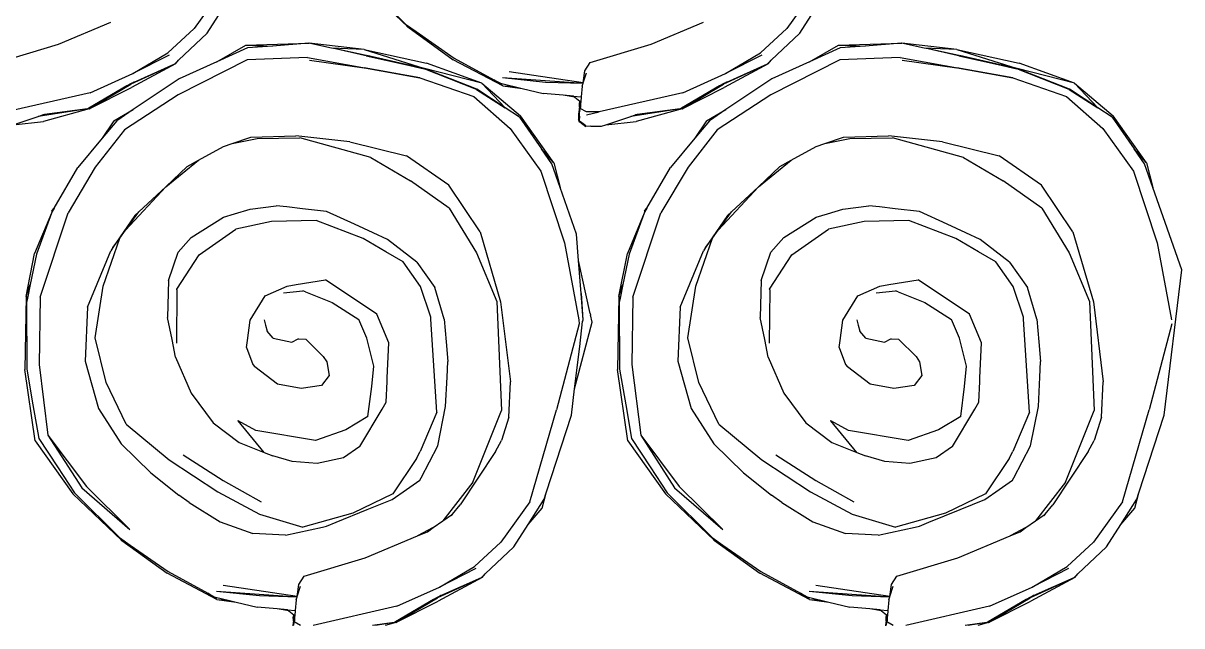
# Model space of a CAD drawing. Header units: inches. Extents: x -10949 to -5554, y -8625 to -6596.
# Drawn here: x -5975.71 to -5969.66, y -7627.72 to -7624.57 of the extents above; entities that cross this region are included whole.
import ezdxf

# ---------------------------------------------------------------- set-up
doc = ezdxf.new("R2010")
doc.units = ezdxf.units.IN

# ---------------------------------------------------------------- blocks, each defined once
blk = doc.blocks.new('rtet')
at = {"color": 251, "true_color": 0x636466}
for p, q in [((7355.4165, 7826.3978), (7355.3063, 7826.2443)), ((7356.1153, 7826.2507), (7355.9302, 7826.427)), ((7356.1062, 7826.2617), (7355.9363, 7826.4312)), ((7357.6593, 7826.3978), (7357.5491, 7826.2443)), ((7355.356, 7826.2271), (7355.4095, 7826.3117)), ((7357.5988, 7826.2271), (7357.6523, 7826.3117)), ((7354.7931, 7826.1854), (7354.991, 7826.2682)), ((7356.1153, 7826.2507), (7356.1062, 7826.2617)), ((7356.1062, 7826.2617), (7356.1462, 7826.2337)), ((7357.036, 7826.1854), (7357.2338, 7826.2682)), ((7355.3063, 7826.2443), (7355.207, 7826.1525)), ((7355.2475, 7826.1251), (7355.356, 7826.2271)), ((7356.1462, 7826.2337), (7356.1153, 7826.2507)), ((7356.1153, 7826.2507), (7356.2868, 7826.1267)), ((7356.1462, 7826.2337), (7356.2906, 7826.1329)), ((7357.5491, 7826.2443), (7357.4499, 7826.1525)), ((7357.4904, 7826.1251), (7357.5988, 7826.2271)), ((7354.5616, 7826.1156), (7354.7931, 7826.1854)), ((7355.3926, 7826.1187), (7355.5021, 7826.1813)), ((7355.508, 7826.1712), (7355.3926, 7826.1187)), ((7355.5021, 7826.1813), (7355.741, 7826.1897)), ((7355.5021, 7826.1813), (7355.6029, 7826.1783)), ((7355.6029, 7826.1783), (7355.508, 7826.1712)), ((7355.7407, 7826.1887), (7355.6029, 7826.1783)), ((7355.8256, 7826.1706), (7355.7407, 7826.1887)), ((7355.9492, 7826.1654), (7355.741, 7826.1897)), ((7355.9492, 7826.1654), (7355.8256, 7826.1706)), ((7355.8415, 7826.1672), (7355.8256, 7826.1706)), ((7356.8044, 7826.1156), (7357.036, 7826.1854)), ((7357.6355, 7826.1187), (7357.7449, 7826.1813)), ((7357.7508, 7826.1712), (7357.6355, 7826.1187)), ((7357.7449, 7826.1813), (7357.9838, 7826.1897)), ((7357.7449, 7826.1813), (7357.8457, 7826.1783)), ((7357.8457, 7826.1783), (7357.7508, 7826.1712)), ((7357.9836, 7826.1887), (7357.8457, 7826.1783)), ((7358.0685, 7826.1706), (7357.9836, 7826.1887)), ((7358.192, 7826.1654), (7357.9838, 7826.1897)), ((7358.192, 7826.1654), (7358.0685, 7826.1706)), ((7358.0844, 7826.1672), (7358.0685, 7826.1706)), ((7355.074, 7826.0747), (7355.207, 7826.1525)), ((7355.2113, 7826.1444), (7355.074, 7826.0747)), ((7355.7348, 7826.1355), (7355.5072, 7826.1255)), ((7355.7348, 7826.1355), (7356.161, 7826.0585)), ((7355.9506, 7826.1421), (7355.8415, 7826.1672)), ((7355.9574, 7826.1425), (7355.8415, 7826.1672)), ((7355.9492, 7826.1654), (7356.1777, 7826.0937)), ((7355.9492, 7826.1654), (7356.1859, 7826.1138)), ((7355.9573, 7826.1417), (7355.9506, 7826.1421)), ((7355.9573, 7826.1417), (7356.1062, 7826.1089)), ((7355.9574, 7826.1425), (7356.1062, 7826.1089)), ((7355.9593, 7826.144), (7356.1306, 7826.1045)), ((7356.4745, 7826.028), (7356.2868, 7826.1267)), ((7356.2906, 7826.1329), (7356.44, 7826.051)), ((7357.3169, 7826.0747), (7357.4499, 7826.1525)), ((7357.4541, 7826.1444), (7357.3169, 7826.0747)), ((7357.9777, 7826.1355), (7357.75, 7826.1255)), ((7357.9777, 7826.1355), (7358.4039, 7826.0585)), ((7358.1934, 7826.1421), (7358.0844, 7826.1672)), ((7358.2002, 7826.1425), (7358.0844, 7826.1672)), ((7358.192, 7826.1654), (7358.4205, 7826.0937)), ((7358.192, 7826.1654), (7358.4287, 7826.1138)), ((7358.2001, 7826.1417), (7358.1934, 7826.1421)), ((7358.2001, 7826.1417), (7358.349, 7826.1089)), ((7358.2002, 7826.1425), (7358.349, 7826.1089)), ((7358.2021, 7826.144), (7358.3734, 7826.1045)), ((7355.2362, 7826.1113), (7355.0664, 7826.034)), ((7355.2362, 7826.1113), (7355.069, 7826.0217)), ((7355.08, 7826.0421), (7355.2329, 7826.1113)), ((7355.2329, 7826.1113), (7355.2475, 7826.1251)), ((7355.2362, 7826.1113), (7355.2475, 7826.1251)), ((7355.5072, 7826.1255), (7355.2463, 7825.9937)), ((7355.3926, 7826.1187), (7355.2499, 7826.0539)), ((7355.7429, 7826.1248), (7355.9492, 7826.0954)), ((7356.161, 7826.0585), (7355.9492, 7826.0954)), ((7356.1306, 7826.1045), (7356.1062, 7826.1089)), ((7356.1062, 7826.1089), (7356.177, 7826.0921)), ((7356.1777, 7826.0937), (7356.1306, 7826.1045)), ((7356.1306, 7826.1045), (7356.1773, 7826.0929)), ((7356.1773, 7826.0929), (7356.177, 7826.0921)), ((7356.3751, 7826.014), (7356.177, 7826.0921)), ((7356.3755, 7826.0147), (7356.1773, 7826.0929)), ((7356.3954, 7826.0379), (7356.1777, 7826.0937)), ((7356.3954, 7826.0379), (7356.1859, 7826.1138)), ((7356.7787, 7826.0385), (7356.7842, 7826.0839)), ((7356.7842, 7826.0839), (7356.8044, 7826.1156)), ((7357.4791, 7826.1113), (7357.3092, 7826.034)), ((7357.4791, 7826.1113), (7357.3118, 7826.0217)), ((7357.3228, 7826.0421), (7357.4757, 7826.1113)), ((7357.4757, 7826.1113), (7357.4904, 7826.1251)), ((7357.4791, 7826.1113), (7357.4904, 7826.1251)), ((7357.75, 7826.1255), (7357.4892, 7825.9937)), ((7357.6355, 7826.1187), (7357.4927, 7826.0539)), ((7357.9857, 7826.1248), (7358.192, 7826.0954)), ((7358.4039, 7826.0585), (7358.192, 7826.0954)), ((7358.3734, 7826.1045), (7358.349, 7826.1089)), ((7358.349, 7826.1089), (7358.4199, 7826.0921)), ((7358.4205, 7826.0937), (7358.3734, 7826.1045)), ((7358.3734, 7826.1045), (7358.4202, 7826.0929)), ((7358.4202, 7826.0929), (7358.4199, 7826.0921)), ((7358.6179, 7826.014), (7358.4199, 7826.0921)), ((7358.6184, 7826.0147), (7358.4202, 7826.0929)), ((7358.6383, 7826.0379), (7358.4205, 7826.0937)), ((7358.6383, 7826.0379), (7358.4287, 7826.1138)), ((7354.9131, 7826.0017), (7355.074, 7826.0747)), ((7355.08, 7826.0421), (7355.0656, 7826.0356)), ((7355.08, 7826.0421), (7355.0664, 7826.034)), ((7355.2499, 7826.0539), (7355.0759, 7825.9375)), ((7356.161, 7826.0585), (7356.3642, 7825.9878)), ((7356.4745, 7826.028), (7356.44, 7826.051)), ((7356.44, 7826.051), (7356.4651, 7826.0373)), ((7356.6365, 7826.0408), (7356.473, 7826.0576)), ((7356.7782, 7826.0368), (7356.473, 7826.0576)), ((7356.7787, 7826.0385), (7356.4986, 7826.0811)), ((7356.7782, 7826.0368), (7356.6365, 7826.0408)), ((7356.7787, 7826.0385), (7356.7912, 7826.0775)), ((7357.1559, 7826.0017), (7357.3169, 7826.0747)), ((7357.3228, 7826.0421), (7357.3085, 7826.0356)), ((7357.3228, 7826.0421), (7357.3092, 7826.034)), ((7357.4927, 7826.0539), (7357.3188, 7825.9375)), ((7358.4039, 7826.0585), (7358.607, 7825.9878)), ((7354.9131, 7826.0017), (7354.5966, 7825.9288)), ((7355.0521, 7826.0277), (7354.9081, 7825.9431)), ((7354.9097, 7825.9408), (7355.0664, 7826.034)), ((7354.9097, 7825.9408), (7355.069, 7826.0217)), ((7355.0656, 7826.0356), (7355.0521, 7826.0277)), ((7355.0664, 7826.034), (7355.0521, 7826.0277)), ((7356.3755, 7826.0147), (7356.3751, 7826.014)), ((7356.3751, 7826.014), (7356.4838, 7825.9444)), ((7356.4838, 7825.9444), (7356.3755, 7826.0147)), ((7356.4838, 7825.9444), (7356.3954, 7826.0379)), ((7356.3954, 7826.0379), (7356.5416, 7825.9143)), ((7356.4651, 7826.0373), (7356.5008, 7826.0287)), ((7356.4745, 7826.028), (7356.5476, 7826.0175)), ((7356.4745, 7826.028), (7356.5175, 7826.0247)), ((7356.5008, 7826.0287), (7356.5175, 7826.0247)), ((7356.5175, 7826.0247), (7356.5476, 7826.0175)), ((7356.5476, 7826.0175), (7356.6272, 7825.9985)), ((7356.7023, 7825.992), (7356.6272, 7825.9985)), ((7356.775, 7826.0268), (7356.7714, 7825.9862)), ((7356.775, 7826.0268), (7356.7772, 7826.0339)), ((7356.7772, 7826.0339), (7356.7782, 7826.0368)), ((7356.7782, 7826.0368), (7356.7787, 7826.0385)), ((7357.1559, 7826.0017), (7356.8394, 7825.9288)), ((7357.295, 7826.0277), (7357.1509, 7825.9431)), ((7357.1526, 7825.9408), (7357.3092, 7826.034)), ((7357.1526, 7825.9408), (7357.3118, 7826.0217)), ((7357.3085, 7826.0356), (7357.295, 7826.0277)), ((7357.3092, 7826.034), (7357.295, 7826.0277)), ((7358.6184, 7826.0147), (7358.6179, 7826.014)), ((7358.6179, 7826.014), (7358.7267, 7825.9444)), ((7358.7267, 7825.9444), (7358.6184, 7826.0147)), ((7358.7267, 7825.9444), (7358.6383, 7826.0379)), ((7358.6383, 7826.0379), (7358.7845, 7825.9143)), ((7355.2463, 7825.9937), (7355.0433, 7825.8615)), ((7356.3642, 7825.9878), (7356.5018, 7825.866)), ((7356.7465, 7825.9851), (7356.7023, 7825.992)), ((7356.7418, 7825.9887), (7356.7023, 7825.992)), ((7356.7418, 7825.9887), (7356.7714, 7825.9862)), ((7356.7418, 7825.9887), (7356.7465, 7825.9851)), ((7356.7465, 7825.9851), (7356.7664, 7825.9697)), ((7356.764, 7825.9592), (7356.7664, 7825.9697)), ((7356.7642, 7825.9492), (7356.764, 7825.9592)), ((7356.7681, 7825.9687), (7356.7642, 7825.9492)), ((7356.7672, 7825.9683), (7356.7642, 7825.9492)), ((7356.7672, 7825.9683), (7356.7664, 7825.9697)), ((7356.7674, 7825.9692), (7356.7672, 7825.9683)), ((7356.7672, 7825.9683), (7356.7681, 7825.9687)), ((7356.769, 7825.9599), (7356.7679, 7825.9477)), ((7356.7681, 7825.9687), (7356.7697, 7825.9675)), ((7356.7697, 7825.9675), (7356.769, 7825.9599)), ((7356.7714, 7825.9862), (7356.7697, 7825.9675)), ((7357.4892, 7825.9937), (7357.2862, 7825.8615)), ((7358.607, 7825.9878), (7358.7446, 7825.866)), ((7354.6221, 7825.8801), (7354.7155, 7825.9118)), ((7354.7155, 7825.9118), (7354.7165, 7825.9121)), ((7354.9032, 7825.9403), (7354.7165, 7825.9121)), ((7354.7165, 7825.9121), (7354.7334, 7825.9179)), ((7354.7165, 7825.9121), (7354.7335, 7825.917)), ((7354.7399, 7825.9188), (7354.7334, 7825.9179)), ((7354.7334, 7825.9179), (7354.7335, 7825.917)), ((7354.7399, 7825.9188), (7354.7335, 7825.917)), ((7354.9097, 7825.9408), (7354.736, 7825.8928)), ((7354.9032, 7825.9403), (7354.7399, 7825.9188)), ((7354.9081, 7825.9431), (7354.9032, 7825.9403)), ((7354.9097, 7825.9408), (7354.9032, 7825.9403)), ((7355.0025, 7825.8955), (7355.0759, 7825.9375)), ((7355.0759, 7825.9375), (7355.0135, 7825.8958)), ((7356.5373, 7825.9094), (7356.4838, 7825.9444)), ((7356.5373, 7825.9094), (7356.6209, 7825.7894)), ((7356.6669, 7825.7358), (7356.5416, 7825.9143)), ((7356.7613, 7825.923), (7356.7606, 7825.9008)), ((7356.762, 7825.9251), (7356.7613, 7825.923)), ((7356.7622, 7825.9278), (7356.762, 7825.9251)), ((7356.762, 7825.9251), (7356.7629, 7825.9215)), ((7356.7642, 7825.9492), (7356.7622, 7825.9278)), ((7356.7645, 7825.9132), (7356.7629, 7825.9215)), ((7356.7645, 7825.9132), (7356.763, 7825.8968)), ((7356.7655, 7825.942), (7356.7642, 7825.9492)), ((7356.7645, 7825.9132), (7356.7649, 7825.9298)), ((7356.7649, 7825.9298), (7356.766, 7825.9304)), ((7356.7679, 7825.9477), (7356.7655, 7825.942)), ((7356.7655, 7825.942), (7356.7675, 7825.9425)), ((7356.7655, 7825.938), (7356.7655, 7825.942)), ((7356.7661, 7825.9371), (7356.7655, 7825.938)), ((7356.766, 7825.9304), (7356.7663, 7825.9341)), ((7356.7661, 7825.9371), (7356.7663, 7825.9356)), ((7356.7663, 7825.9341), (7356.7663, 7825.9356)), ((7356.7679, 7825.9477), (7356.7675, 7825.9425)), ((7356.7907, 7825.9295), (7356.7675, 7825.9425)), ((7356.7906, 7825.9174), (7356.8394, 7825.9288)), ((7356.8394, 7825.9288), (7356.7907, 7825.9295)), ((7356.8649, 7825.8801), (7356.9583, 7825.9118)), ((7356.9583, 7825.9118), (7356.9593, 7825.9121)), ((7357.146, 7825.9403), (7356.9593, 7825.9121)), ((7356.9593, 7825.9121), (7356.9762, 7825.9179)), ((7356.9593, 7825.9121), (7356.9763, 7825.917)), ((7356.9827, 7825.9188), (7356.9762, 7825.9179)), ((7356.9762, 7825.9179), (7356.9763, 7825.917)), ((7356.9827, 7825.9188), (7356.9763, 7825.917)), ((7357.1526, 7825.9408), (7356.9788, 7825.8928)), ((7357.146, 7825.9403), (7356.9827, 7825.9188)), ((7357.1509, 7825.9431), (7357.146, 7825.9403)), ((7357.1526, 7825.9408), (7357.146, 7825.9403)), ((7357.2453, 7825.8955), (7357.3188, 7825.9375)), ((7357.3188, 7825.9375), (7357.2563, 7825.8958)), ((7358.7801, 7825.9094), (7358.7267, 7825.9444)), ((7358.7801, 7825.9094), (7358.8638, 7825.7894)), ((7358.9098, 7825.7358), (7358.7845, 7825.9143)), ((7354.6221, 7825.8801), (7354.736, 7825.8928)), ((7355.0135, 7825.8958), (7354.958, 7825.829)), ((7355.0025, 7825.8955), (7354.958, 7825.829)), ((7356.5018, 7825.866), (7356.6186, 7825.7053)), ((7356.763, 7825.8968), (7356.7606, 7825.9008)), ((7356.763, 7825.896), (7356.7626, 7825.8908)), ((7356.7663, 7825.8915), (7356.7626, 7825.8908)), ((7356.763, 7825.8968), (7356.763, 7825.896)), ((7356.768, 7825.8919), (7356.763, 7825.896)), ((7356.768, 7825.8919), (7356.7663, 7825.8915)), ((7356.774, 7825.8872), (7356.7663, 7825.8915)), ((7356.7663, 7825.8915), (7356.788, 7825.8742)), ((7356.774, 7825.8872), (7356.768, 7825.8919)), ((7356.7881, 7825.8761), (7356.774, 7825.8872)), ((7356.8081, 7825.8756), (7356.788, 7825.8742)), ((7356.7881, 7825.8761), (7356.8081, 7825.8756)), ((7356.8081, 7825.8756), (7356.8483, 7825.8745)), ((7356.8483, 7825.8745), (7356.8649, 7825.8801)), ((7356.8649, 7825.8801), (7356.9788, 7825.8928)), ((7357.2563, 7825.8958), (7357.2008, 7825.829)), ((7357.2453, 7825.8955), (7357.2008, 7825.829)), ((7358.7446, 7825.866), (7358.8614, 7825.7053)), ((7354.958, 7825.829), (7354.8667, 7825.719)), ((7355.0433, 7825.8615), (7354.9324, 7825.7194)), ((7355.4497, 7825.8095), (7355.5209, 7825.8337)), ((7355.4497, 7825.8095), (7355.5447, 7825.8285)), ((7355.5209, 7825.8337), (7355.6907, 7825.8384)), ((7355.5447, 7825.8285), (7355.7064, 7825.831)), ((7355.8958, 7825.8157), (7355.6907, 7825.8384)), ((7355.9752, 7825.7565), (7355.7064, 7825.831)), ((7357.2008, 7825.829), (7357.1095, 7825.719)), ((7357.2862, 7825.8615), (7357.1753, 7825.7194)), ((7357.6925, 7825.8095), (7357.7637, 7825.8337)), ((7357.6925, 7825.8095), (7357.7875, 7825.8285)), ((7357.7637, 7825.8337), (7357.9336, 7825.8384)), ((7357.7875, 7825.8285), (7357.9493, 7825.831)), ((7358.1386, 7825.8157), (7357.9336, 7825.8384)), ((7358.218, 7825.7565), (7357.9493, 7825.831)), ((7355.3226, 7825.7459), (7355.4178, 7825.7986)), ((7355.4178, 7825.7986), (7355.4497, 7825.8095)), ((7355.8958, 7825.8157), (7356.1104, 7825.7621)), ((7356.6669, 7825.7358), (7356.6209, 7825.7894)), ((7356.6603, 7825.7328), (7356.6209, 7825.7894)), ((7357.5654, 7825.7459), (7357.6606, 7825.7986)), ((7357.6606, 7825.7986), (7357.6925, 7825.8095)), ((7358.1386, 7825.8157), (7358.3532, 7825.7621)), ((7358.9098, 7825.7358), (7358.8638, 7825.7894)), ((7358.9031, 7825.7328), (7358.8638, 7825.7894)), ((7355.1998, 7825.6458), (7355.3226, 7825.7459)), ((7355.2794, 7825.722), (7355.3226, 7825.7459)), ((7355.9752, 7825.7565), (7356.1254, 7825.6677)), ((7356.2705, 7825.6518), (7356.1104, 7825.7621)), ((7356.692, 7825.6424), (7356.6603, 7825.7328)), ((7356.6669, 7825.7358), (7356.692, 7825.6424)), ((7357.4426, 7825.6458), (7357.5654, 7825.7459)), ((7357.5222, 7825.722), (7357.5654, 7825.7459)), ((7358.218, 7825.7565), (7358.3683, 7825.6677)), ((7358.5133, 7825.6518), (7358.3532, 7825.7621)), ((7358.9348, 7825.6424), (7358.9031, 7825.7328)), ((7358.9098, 7825.7358), (7358.9348, 7825.6424)), ((7354.7764, 7825.565), (7354.8667, 7825.719)), ((7354.9324, 7825.7194), (7354.8291, 7825.5475)), ((7355.1998, 7825.6458), (7355.2794, 7825.722)), ((7356.6186, 7825.7053), (7356.7079, 7825.4328)), ((7357.0192, 7825.565), (7357.1095, 7825.719)), ((7357.1753, 7825.7194), (7357.0719, 7825.5475)), ((7357.4426, 7825.6458), (7357.5222, 7825.722)), ((7358.8614, 7825.7053), (7358.9507, 7825.4328)), ((7355.0471, 7825.4818), (7355.1998, 7825.6458)), ((7355.0973, 7825.551), (7355.1998, 7825.6458)), ((7356.271, 7825.565), (7356.1254, 7825.6677)), ((7356.3892, 7825.4754), (7356.2705, 7825.6518)), ((7357.2899, 7825.4818), (7357.4426, 7825.6458)), ((7357.3401, 7825.551), (7357.4426, 7825.6458)), ((7358.5138, 7825.565), (7358.3683, 7825.6677)), ((7358.6321, 7825.4754), (7358.5133, 7825.6518)), ((7356.7538, 7825.4663), (7356.692, 7825.6424)), ((7359.044, 7825.3312), (7358.9348, 7825.6424)), ((7354.7764, 7825.565), (7354.7676, 7825.5501)), ((7354.7683, 7825.5542), (7354.7764, 7825.565)), ((7355.4596, 7825.5429), (7355.5184, 7825.5604)), ((7355.5184, 7825.5604), (7355.6167, 7825.5737)), ((7355.6567, 7825.5692), (7355.6167, 7825.5737)), ((7355.7167, 7825.5625), (7355.6567, 7825.5692)), ((7355.8078, 7825.5524), (7355.7167, 7825.5625)), ((7356.271, 7825.565), (7356.3743, 7825.3952)), ((7357.0192, 7825.565), (7357.0105, 7825.5501)), ((7357.0112, 7825.5542), (7357.0192, 7825.565)), ((7357.7025, 7825.5429), (7357.7612, 7825.5604)), ((7357.7612, 7825.5604), (7357.8596, 7825.5737)), ((7357.8995, 7825.5692), (7357.8596, 7825.5737)), ((7357.9595, 7825.5625), (7357.8995, 7825.5692)), ((7358.0507, 7825.5524), (7357.9595, 7825.5625)), ((7358.5138, 7825.565), (7358.6172, 7825.3952)), ((7354.7663, 7825.5463), (7354.7028, 7825.3929)), ((7354.7663, 7825.5463), (7354.7099, 7825.391)), ((7354.7241, 7825.2278), (7354.8291, 7825.5475)), ((7354.7676, 7825.5501), (7354.7663, 7825.5463)), ((7354.7683, 7825.5542), (7354.7676, 7825.5501)), ((7355.0822, 7825.5369), (7354.9991, 7825.4158)), ((7355.0471, 7825.4818), (7355.0973, 7825.551)), ((7355.0822, 7825.5369), (7355.0973, 7825.551)), ((7355.2955, 7825.4537), (7355.4179, 7825.5304)), ((7355.4179, 7825.5304), (7355.4596, 7825.5429)), ((7355.5987, 7825.5137), (7355.4639, 7825.4846)), ((7355.768, 7825.5177), (7355.5987, 7825.5137)), ((7355.9462, 7825.4494), (7355.768, 7825.5177)), ((7355.9129, 7825.5037), (7355.8078, 7825.5524)), ((7357.0091, 7825.5463), (7356.9457, 7825.3929)), ((7357.0091, 7825.5463), (7356.9527, 7825.391)), ((7356.9669, 7825.2278), (7357.0719, 7825.5475)), ((7357.0105, 7825.5501), (7357.0091, 7825.5463)), ((7357.0112, 7825.5542), (7357.0105, 7825.5501)), ((7357.3251, 7825.5369), (7357.2419, 7825.4158)), ((7357.2899, 7825.4818), (7357.3401, 7825.551)), ((7357.3251, 7825.5369), (7357.3401, 7825.551)), ((7357.5383, 7825.4537), (7357.6607, 7825.5304)), ((7357.6607, 7825.5304), (7357.7025, 7825.5429)), ((7357.8416, 7825.5137), (7357.7067, 7825.4846)), ((7358.0108, 7825.5177), (7357.8416, 7825.5137)), ((7358.1891, 7825.4494), (7358.0108, 7825.5177)), ((7358.1558, 7825.5037), (7358.0507, 7825.5524)), ((7355.0247, 7825.451), (7355.0471, 7825.4818)), ((7355.3251, 7825.3883), (7355.4639, 7825.4846)), ((7355.984, 7825.4708), (7355.9129, 7825.5037)), ((7356.0376, 7825.446), (7355.984, 7825.4708)), ((7356.3892, 7825.4754), (7356.4663, 7825.2103)), ((7357.2675, 7825.451), (7357.2899, 7825.4818)), ((7357.568, 7825.3883), (7357.7067, 7825.4846)), ((7358.2268, 7825.4708), (7358.1558, 7825.5037)), ((7358.2805, 7825.446), (7358.2268, 7825.4708)), ((7358.6321, 7825.4754), (7358.7092, 7825.2103)), ((7354.9617, 7825.2689), (7355.0247, 7825.451)), ((7354.9991, 7825.4158), (7355.0247, 7825.451)), ((7355.246, 7825.3975), (7355.2856, 7825.4425)), ((7355.2856, 7825.4425), (7355.2955, 7825.4537)), ((7356.0317, 7825.3994), (7355.9462, 7825.4494)), ((7356.1487, 7825.3601), (7356.0376, 7825.446)), ((7356.7079, 7825.4328), (7356.762, 7825.1414)), ((7356.7612, 7825.3668), (7356.7538, 7825.4663)), ((7357.2045, 7825.2689), (7357.2675, 7825.451)), ((7357.2419, 7825.4158), (7357.2675, 7825.451)), ((7357.4888, 7825.3975), (7357.5284, 7825.4425)), ((7357.5284, 7825.4425), (7357.5383, 7825.4537)), ((7358.2745, 7825.3994), (7358.1891, 7825.4494)), ((7358.3915, 7825.3601), (7358.2805, 7825.446)), ((7358.9507, 7825.4328), (7359.0048, 7825.1414)), ((7354.6701, 7825.2301), (7354.7028, 7825.3929)), ((7354.7099, 7825.391), (7354.6858, 7825.2755)), ((7354.9022, 7825.1894), (7354.9908, 7825.4037)), ((7354.9991, 7825.4158), (7354.9908, 7825.4037)), ((7355.209, 7825.291), (7355.246, 7825.3975)), ((7355.2405, 7825.2583), (7355.3251, 7825.3883)), ((7356.0969, 7825.3612), (7356.0317, 7825.3994)), ((7356.3743, 7825.3952), (7356.4513, 7825.2108)), ((7356.913, 7825.2301), (7356.9457, 7825.3929)), ((7356.9527, 7825.391), (7356.9286, 7825.2755)), ((7357.1451, 7825.1894), (7357.2337, 7825.4037)), ((7357.2419, 7825.4158), (7357.2337, 7825.4037)), ((7357.4518, 7825.291), (7357.4888, 7825.3975)), ((7357.4834, 7825.2583), (7357.568, 7825.3883)), ((7358.3397, 7825.3612), (7358.2745, 7825.3994)), ((7358.6172, 7825.3952), (7358.6941, 7825.2108)), ((7356.1624, 7825.2682), (7356.0969, 7825.3612)), ((7356.1487, 7825.3601), (7356.2166, 7825.2646)), ((7356.8051, 7825.1653), (7356.7612, 7825.3668)), ((7356.7706, 7825.2413), (7356.7612, 7825.3668)), ((7358.4052, 7825.2682), (7358.3397, 7825.3612)), ((7358.3915, 7825.3601), (7358.4594, 7825.2646)), ((7355.692, 7825.2751), (7355.8028, 7825.2936)), ((7355.9978, 7825.164), (7355.8028, 7825.2936)), ((7357.9348, 7825.2751), (7358.0456, 7825.2936)), ((7358.2407, 7825.164), (7358.0456, 7825.2936)), ((7358.977, 7824.7812), (7359.044, 7825.3312)), ((7354.6701, 7825.2301), (7354.6858, 7825.2755)), ((7354.6858, 7825.2755), (7354.6751, 7825.2245)), ((7354.9319, 7825.074), (7354.9617, 7825.2689)), ((7355.209, 7825.291), (7355.2061, 7825.1511)), ((7355.2414, 7825.255), (7355.239, 7825.0534)), ((7355.2414, 7825.255), (7355.2405, 7825.2583)), ((7355.5755, 7825.2331), (7355.6579, 7825.2694)), ((7355.6447, 7825.2447), (7355.7181, 7825.2512)), ((7355.6579, 7825.2694), (7355.692, 7825.2751)), ((7355.7279, 7825.2473), (7355.7181, 7825.2512)), ((7356.2019, 7825.1516), (7356.1624, 7825.2682)), ((7356.2521, 7825.1442), (7356.2166, 7825.2646)), ((7356.913, 7825.2301), (7356.9286, 7825.2755)), ((7356.9286, 7825.2755), (7356.918, 7825.2245)), ((7357.1748, 7825.074), (7357.2045, 7825.2689)), ((7357.4518, 7825.291), (7357.4489, 7825.1511)), ((7357.4843, 7825.255), (7357.4818, 7825.0534)), ((7357.4843, 7825.255), (7357.4834, 7825.2583)), ((7357.8183, 7825.2331), (7357.9007, 7825.2694)), ((7357.8875, 7825.2447), (7357.9609, 7825.2512)), ((7357.9007, 7825.2694), (7357.9348, 7825.2751)), ((7357.9707, 7825.2473), (7357.9609, 7825.2512)), ((7358.4447, 7825.1516), (7358.4052, 7825.2682)), ((7358.495, 7825.1442), (7358.4594, 7825.2646)), ((7354.6701, 7825.2301), (7354.6659, 7824.954)), ((7354.6701, 7825.2301), (7354.6716, 7825.2076)), ((7354.6701, 7825.2301), (7354.6751, 7825.2245)), ((7354.6751, 7825.2245), (7354.6716, 7825.2076)), ((7354.6716, 7825.2076), (7354.6732, 7824.955)), ((7354.7241, 7825.2278), (7354.7193, 7824.9724)), ((7355.518, 7825.1404), (7355.5755, 7825.2331)), ((7355.7279, 7825.2473), (7355.8283, 7825.2076)), ((7355.8283, 7825.2076), (7355.9297, 7825.1431)), ((7356.4513, 7825.2108), (7356.4697, 7824.7988)), ((7356.4663, 7825.2103), (7356.5031, 7824.9078)), ((7356.7781, 7825.1419), (7356.7706, 7825.2413)), ((7356.7706, 7825.2413), (7356.7773, 7825.1419)), ((7356.913, 7825.2301), (7356.9087, 7824.954)), ((7356.913, 7825.2301), (7356.9145, 7825.2076)), ((7356.913, 7825.2301), (7356.918, 7825.2245)), ((7356.918, 7825.2245), (7356.9145, 7825.2076)), ((7356.9145, 7825.2076), (7356.9161, 7824.955)), ((7356.9669, 7825.2278), (7356.9621, 7824.9724)), ((7357.7608, 7825.1404), (7357.8183, 7825.2331)), ((7357.9707, 7825.2473), (7358.0711, 7825.2076)), ((7358.0711, 7825.2076), (7358.1725, 7825.1431)), ((7358.6941, 7825.2108), (7358.7125, 7824.7988)), ((7358.7092, 7825.2103), (7358.7459, 7824.9078)), ((7354.9022, 7825.1894), (7354.894, 7824.9853)), ((7356.0426, 7825.0554), (7355.9978, 7825.164)), ((7356.8051, 7825.1653), (7356.8061, 7825.1614)), ((7357.1451, 7825.1894), (7357.1368, 7824.9853)), ((7358.2855, 7825.0554), (7358.2407, 7825.164)), ((7355.2226, 7825.0672), (7355.2061, 7825.1511)), ((7355.5077, 7825.064), (7355.518, 7825.1404)), ((7355.5712, 7825.1421), (7355.5768, 7825.1216)), ((7355.5768, 7825.1216), (7355.5828, 7825.0996)), ((7355.9599, 7825.0724), (7355.9297, 7825.1431)), ((7356.202, 7825.1508), (7356.2019, 7825.1516)), ((7356.2023, 7825.144), (7356.202, 7825.1508)), ((7356.2242, 7824.7926), (7356.2023, 7825.144)), ((7356.2521, 7825.1442), (7356.2596, 7825.0582)), ((7356.7636, 7825.1269), (7356.6774, 7824.8007)), ((7356.7463, 7824.8811), (7356.8122, 7825.1328)), ((7356.762, 7825.1414), (7356.7636, 7825.1269)), ((7356.7659, 7825.0415), (7356.7766, 7825.1357)), ((7356.7766, 7825.1357), (7356.7781, 7825.1419)), ((7356.7773, 7825.1419), (7356.7766, 7825.1357)), ((7356.7773, 7825.1419), (7356.7781, 7825.1419)), ((7356.8061, 7825.1614), (7356.8064, 7825.1607)), ((7356.8064, 7825.1607), (7356.8063, 7825.1601)), ((7356.8122, 7825.1328), (7356.8064, 7825.1607)), ((7357.4654, 7825.0672), (7357.4489, 7825.1511)), ((7357.7505, 7825.064), (7357.7608, 7825.1404)), ((7357.814, 7825.1421), (7357.8197, 7825.1216)), ((7357.8197, 7825.1216), (7357.8257, 7825.0996)), ((7358.2027, 7825.0724), (7358.1725, 7825.1431)), ((7358.4449, 7825.1508), (7358.4447, 7825.1516)), ((7358.4451, 7825.144), (7358.4449, 7825.1508)), ((7358.467, 7824.7926), (7358.4451, 7825.144)), ((7358.495, 7825.1442), (7358.5024, 7825.0582)), ((7359.0064, 7825.1269), (7358.9202, 7824.8007)), ((7355.6048, 7825.0726), (7355.5828, 7825.0996)), ((7357.8476, 7825.0726), (7357.8257, 7825.0996)), ((7354.9735, 7824.905), (7354.9319, 7825.074)), ((7355.2355, 7825.0011), (7355.2226, 7825.0672)), ((7355.504, 7825.0366), (7355.5077, 7825.064)), ((7355.504, 7825.0366), (7355.529, 7824.973)), ((7355.6048, 7825.0726), (7355.6765, 7825.0573)), ((7355.6765, 7825.0573), (7355.7002, 7825.0694)), ((7355.7002, 7825.0694), (7355.7021, 7825.0704)), ((7355.7021, 7825.0704), (7355.7288, 7825.0692)), ((7355.7288, 7825.0692), (7355.7952, 7825.003)), ((7355.9861, 7824.9662), (7355.9599, 7825.0724)), ((7356.037, 7824.9225), (7356.0426, 7825.0554)), ((7356.2596, 7825.0582), (7356.266, 7824.9836)), ((7356.7463, 7824.8811), (7356.7659, 7825.0415)), ((7357.2164, 7824.905), (7357.1748, 7825.074)), ((7357.4784, 7825.0011), (7357.4654, 7825.0672)), ((7357.7468, 7825.0366), (7357.7505, 7825.064)), ((7357.7468, 7825.0366), (7357.7718, 7824.973)), ((7357.8476, 7825.0726), (7357.9193, 7825.0573)), ((7357.9193, 7825.0573), (7357.943, 7825.0694)), ((7357.943, 7825.0694), (7357.9449, 7825.0704)), ((7357.9449, 7825.0704), (7357.9716, 7825.0692)), ((7357.9716, 7825.0692), (7358.0381, 7825.003)), ((7358.229, 7824.9662), (7358.2027, 7825.0724)), ((7358.2798, 7824.9225), (7358.2855, 7825.0554)), ((7358.5024, 7825.0582), (7358.5089, 7824.9836)), ((7355.2355, 7825.0011), (7355.2956, 7824.8638)), ((7355.7952, 7825.003), (7355.8086, 7824.9834)), ((7357.4784, 7825.0011), (7357.5384, 7824.8638)), ((7358.0381, 7825.003), (7358.0515, 7824.9834)), ((7354.7049, 7824.6833), (7354.6659, 7824.954)), ((7354.6732, 7824.955), (7354.6965, 7824.8196)), ((7354.7193, 7824.9724), (7354.7532, 7824.7049)), ((7354.894, 7824.9853), (7354.9441, 7824.8061)), ((7355.529, 7824.973), (7355.5361, 7824.9643)), ((7355.6214, 7824.8981), (7355.5361, 7824.9643)), ((7355.8086, 7824.9834), (7355.8173, 7824.9316)), ((7355.9785, 7824.889), (7355.9861, 7824.9662)), ((7356.2633, 7824.9247), (7356.266, 7824.9836)), ((7356.9477, 7824.6833), (7356.9087, 7824.954)), ((7356.9161, 7824.955), (7356.9394, 7824.8196)), ((7356.9621, 7824.9724), (7356.9961, 7824.7049)), ((7357.1368, 7824.9853), (7357.187, 7824.8061)), ((7357.7718, 7824.973), (7357.7789, 7824.9643)), ((7357.8642, 7824.8981), (7357.7789, 7824.9643)), ((7358.0515, 7824.9834), (7358.0601, 7824.9316)), ((7358.2214, 7824.889), (7358.229, 7824.9662)), ((7358.5061, 7824.9247), (7358.5089, 7824.9836)), ((7355.0497, 7824.7472), (7354.9735, 7824.905)), ((7355.8173, 7824.9316), (7355.7883, 7824.8934)), ((7356.033, 7824.83), (7356.0364, 7824.9087)), ((7356.0364, 7824.9087), (7356.037, 7824.9225)), ((7356.2581, 7824.8134), (7356.2633, 7824.9247)), ((7356.4976, 7824.7732), (7356.5031, 7824.9078)), ((7357.2925, 7824.7472), (7357.2164, 7824.905)), ((7358.0601, 7824.9316), (7358.0311, 7824.8934)), ((7358.2758, 7824.83), (7358.2792, 7824.9087)), ((7358.2792, 7824.9087), (7358.2798, 7824.9225)), ((7358.501, 7824.8134), (7358.5061, 7824.9247)), ((7358.7404, 7824.7732), (7358.7459, 7824.9078)), ((7355.2956, 7824.8638), (7355.3784, 7824.7518)), ((7355.7115, 7824.8816), (7355.6214, 7824.8981)), ((7355.7883, 7824.8934), (7355.7115, 7824.8816)), ((7355.9642, 7824.7757), (7355.9785, 7824.889)), ((7356.7342, 7824.7812), (7356.7463, 7824.8811)), ((7357.5384, 7824.8638), (7357.6213, 7824.7518)), ((7357.9543, 7824.8816), (7357.8642, 7824.8981)), ((7358.0311, 7824.8934), (7357.9543, 7824.8816)), ((7358.2071, 7824.7757), (7358.2214, 7824.889)), ((7354.6965, 7824.8196), (7354.7184, 7824.6928)), ((7356.0174, 7824.8037), (7356.033, 7824.83)), ((7356.2282, 7824.6645), (7356.2581, 7824.8134)), ((7356.9394, 7824.8196), (7356.9612, 7824.6928)), ((7358.2602, 7824.8037), (7358.2758, 7824.83)), ((7358.4711, 7824.6645), (7358.501, 7824.8134)), ((7354.9441, 7824.8061), (7355.0303, 7824.6721)), ((7355.9642, 7824.7757), (7355.88, 7824.7253)), ((7355.9336, 7824.6628), (7356.0174, 7824.8037)), ((7356.2242, 7824.7926), (7356.162, 7824.6437)), ((7356.3613, 7824.5277), (7356.4697, 7824.7988)), ((7356.4976, 7824.7732), (7356.4694, 7824.6847)), ((7356.577, 7824.4536), (7356.6774, 7824.8007)), ((7356.6382, 7824.4871), (7356.7342, 7824.7812)), ((7357.187, 7824.8061), (7357.2731, 7824.6721)), ((7358.2071, 7824.7757), (7358.1228, 7824.7253)), ((7358.1764, 7824.6628), (7358.2602, 7824.8037)), ((7358.467, 7824.7926), (7358.4049, 7824.6437)), ((7358.6041, 7824.5277), (7358.7125, 7824.7988)), ((7358.7404, 7824.7732), (7358.7122, 7824.6847)), ((7358.8198, 7824.4536), (7358.9202, 7824.8007)), ((7358.881, 7824.4871), (7358.977, 7824.7812)), ((7355.0497, 7824.7472), (7355.2118, 7824.6123)), ((7355.3784, 7824.7518), (7355.4762, 7824.6775)), ((7355.4732, 7824.7601), (7355.4726, 7824.7608)), ((7355.5403, 7824.7234), (7355.4732, 7824.7601)), ((7355.5714, 7824.6397), (7355.4732, 7824.7601)), ((7355.766, 7824.6849), (7355.5403, 7824.7234)), ((7355.88, 7824.7253), (7355.766, 7824.6849)), ((7357.2925, 7824.7472), (7357.4546, 7824.6123)), ((7357.6213, 7824.7518), (7357.7191, 7824.6775)), ((7357.716, 7824.7601), (7357.7154, 7824.7608)), ((7357.7831, 7824.7234), (7357.716, 7824.7601)), ((7357.8143, 7824.6397), (7357.716, 7824.7601)), ((7358.0089, 7824.6849), (7357.7831, 7824.7234)), ((7358.1228, 7824.7253), (7358.0089, 7824.6849)), ((7354.7049, 7824.6833), (7354.8478, 7824.4829)), ((7354.7184, 7824.6928), (7354.7893, 7824.585)), ((7354.7532, 7824.7049), (7354.8989, 7824.5113)), ((7354.7532, 7824.7049), (7354.8817, 7824.5058)), ((7356.4473, 7824.6431), (7356.4694, 7824.6847)), ((7356.9477, 7824.6833), (7357.0906, 7824.4829)), ((7356.9612, 7824.6928), (7357.0322, 7824.585)), ((7356.9961, 7824.7049), (7357.1418, 7824.5113)), ((7356.9961, 7824.7049), (7357.1246, 7824.5058)), ((7358.6901, 7824.6431), (7358.7122, 7824.6847)), ((7355.1428, 7824.5633), (7355.0303, 7824.6721)), ((7355.4762, 7824.6775), (7355.5714, 7824.6397)), ((7355.5714, 7824.6397), (7355.6037, 7824.6268)), ((7355.9336, 7824.6628), (7355.8717, 7824.6196)), ((7356.1472, 7824.6175), (7356.162, 7824.6437)), ((7356.1652, 7824.5438), (7356.2282, 7824.6645)), ((7356.4473, 7824.6431), (7356.3135, 7824.4419)), ((7357.3856, 7824.5633), (7357.2731, 7824.6721)), ((7357.7191, 7824.6775), (7357.8143, 7824.6397)), ((7357.8143, 7824.6397), (7357.8466, 7824.6268)), ((7358.1764, 7824.6628), (7358.1145, 7824.6196)), ((7358.3901, 7824.6175), (7358.4049, 7824.6437)), ((7358.408, 7824.5438), (7358.4711, 7824.6645)), ((7358.6901, 7824.6431), (7358.5563, 7824.4419)), ((7355.2118, 7824.6123), (7355.396, 7824.4909)), ((7355.2652, 7824.6304), (7355.4162, 7824.5341)), ((7355.6773, 7824.606), (7355.6037, 7824.6268)), ((7355.7724, 7824.5977), (7355.6773, 7824.606)), ((7355.8717, 7824.6196), (7355.7724, 7824.5977)), ((7356.1472, 7824.6175), (7356.0578, 7824.483)), ((7357.4546, 7824.6123), (7357.6388, 7824.4909)), ((7357.5081, 7824.6304), (7357.659, 7824.5341)), ((7357.9202, 7824.606), (7357.8466, 7824.6268)), ((7358.0152, 7824.5977), (7357.9202, 7824.606)), ((7358.1145, 7824.6196), (7358.0152, 7824.5977)), ((7358.3901, 7824.6175), (7358.3006, 7824.483)), ((7354.7893, 7824.585), (7354.8539, 7824.487)), ((7355.1428, 7824.5633), (7355.248, 7824.4788)), ((7357.0322, 7824.585), (7357.0967, 7824.487)), ((7357.3856, 7824.5633), (7357.4909, 7824.4788)), ((7354.8817, 7824.5058), (7355.0636, 7824.3482)), ((7354.8989, 7824.5113), (7355.0636, 7824.3482)), ((7355.4162, 7824.5341), (7355.56, 7824.4531)), ((7356.1104, 7824.5003), (7356.1605, 7824.5349)), ((7356.1605, 7824.5349), (7356.1652, 7824.5438)), ((7356.3613, 7824.5277), (7356.2475, 7824.3807)), ((7357.1246, 7824.5058), (7357.3065, 7824.3482)), ((7357.1418, 7824.5113), (7357.3065, 7824.3482)), ((7357.659, 7824.5341), (7357.8029, 7824.4531)), ((7358.3533, 7824.5003), (7358.4033, 7824.5349)), ((7358.4033, 7824.5349), (7358.408, 7824.5438)), ((7358.6041, 7824.5277), (7358.4903, 7824.3807)), ((7355.033, 7824.3065), (7354.8478, 7824.4829)), ((7355.0238, 7824.3175), (7354.8539, 7824.487)), ((7355.2872, 7824.4501), (7355.248, 7824.4788)), ((7355.396, 7824.4909), (7355.5535, 7824.406)), ((7356.0578, 7824.483), (7355.9068, 7824.4101)), ((7355.9617, 7824.4242), (7356.0553, 7824.4622)), ((7356.0553, 7824.4622), (7356.1104, 7824.5003)), ((7356.5699, 7824.3676), (7356.6305, 7824.4635)), ((7356.6234, 7824.4296), (7356.6382, 7824.4871)), ((7356.6305, 7824.4635), (7356.6382, 7824.4871)), ((7357.2758, 7824.3065), (7357.0906, 7824.4829)), ((7357.2666, 7824.3175), (7357.0967, 7824.487)), ((7357.53, 7824.4501), (7357.4909, 7824.4788)), ((7357.6388, 7824.4909), (7357.7963, 7824.406)), ((7358.3006, 7824.483), (7358.1496, 7824.4101)), ((7358.2046, 7824.4242), (7358.2981, 7824.4622)), ((7358.2981, 7824.4622), (7358.3533, 7824.5003)), ((7358.8128, 7824.3676), (7358.8733, 7824.4635)), ((7358.8662, 7824.4296), (7358.881, 7824.4871)), ((7358.8733, 7824.4635), (7358.881, 7824.4871)), ((7355.2872, 7824.4501), (7355.4049, 7824.3772)), ((7355.8441, 7824.3762), (7355.9617, 7824.4242)), ((7356.2843, 7824.4065), (7356.3135, 7824.4419)), ((7356.577, 7824.4536), (7356.4667, 7824.3002)), ((7356.5699, 7824.3676), (7356.6234, 7824.4296)), ((7357.53, 7824.4501), (7357.6477, 7824.3772)), ((7358.0869, 7824.3762), (7358.2046, 7824.4242)), ((7358.5272, 7824.4065), (7358.5563, 7824.4419)), ((7358.8198, 7824.4536), (7358.7095, 7824.3002)), ((7358.8128, 7824.3676), (7358.8662, 7824.4296)), ((7355.4049, 7824.3772), (7355.5288, 7824.3325)), ((7355.5535, 7824.406), (7355.7182, 7824.3565)), ((7355.9068, 7824.4101), (7355.7182, 7824.3565)), ((7355.8078, 7824.3615), (7355.8441, 7824.3762)), ((7356.2113, 7824.3554), (7356.2475, 7824.3807)), ((7356.2475, 7824.3807), (7356.2843, 7824.4065)), ((7356.2794, 7824.4005), (7356.2843, 7824.4065)), ((7357.6477, 7824.3772), (7357.7716, 7824.3325)), ((7357.7963, 7824.406), (7357.961, 7824.3565)), ((7358.1496, 7824.4101), (7357.961, 7824.3565)), ((7358.0507, 7824.3615), (7358.0869, 7824.3762)), ((7358.4542, 7824.3554), (7358.4903, 7824.3807)), ((7358.4903, 7824.3807), (7358.5272, 7824.4065)), ((7358.5222, 7824.4005), (7358.5272, 7824.4065)), ((7355.6515, 7824.3263), (7355.5288, 7824.3325)), ((7355.6515, 7824.3263), (7355.792, 7824.3567)), ((7355.792, 7824.3567), (7355.8078, 7824.3615)), ((7356.2113, 7824.3554), (7356.1514, 7824.324)), ((7356.1514, 7824.324), (7356.1889, 7824.3397)), ((7356.1889, 7824.3397), (7356.2113, 7824.3554)), ((7356.5164, 7824.2829), (7356.5699, 7824.3676)), ((7357.8943, 7824.3263), (7357.7716, 7824.3325)), ((7357.8943, 7824.3263), (7358.0349, 7824.3567)), ((7358.0349, 7824.3567), (7358.0507, 7824.3615)), ((7358.4542, 7824.3554), (7358.3943, 7824.324)), ((7358.3943, 7824.324), (7358.4318, 7824.3397)), ((7358.4318, 7824.3397), (7358.4542, 7824.3554)), ((7358.7593, 7824.2829), (7358.8128, 7824.3676)), ((7355.033, 7824.3065), (7355.0238, 7824.3175)), ((7355.0238, 7824.3175), (7355.0639, 7824.2895)), ((7355.0639, 7824.2895), (7355.033, 7824.3065)), ((7355.033, 7824.3065), (7355.2044, 7824.1826)), ((7355.0639, 7824.2895), (7355.2082, 7824.1887)), ((7355.9536, 7824.2413), (7356.1514, 7824.324)), ((7356.4667, 7824.3002), (7356.3675, 7824.2083)), ((7357.2758, 7824.3065), (7357.2666, 7824.3175)), ((7357.2666, 7824.3175), (7357.3067, 7824.2895)), ((7357.3067, 7824.2895), (7357.2758, 7824.3065)), ((7357.2758, 7824.3065), (7357.4473, 7824.1826)), ((7357.3067, 7824.2895), (7357.451, 7824.1887)), ((7358.1964, 7824.2413), (7358.3943, 7824.324)), ((7358.7095, 7824.3002), (7358.6103, 7824.2083)), ((7355.7221, 7824.1714), (7355.9536, 7824.2413)), ((7356.408, 7824.1809), (7356.5164, 7824.2829)), ((7357.9649, 7824.1714), (7358.1964, 7824.2413)), ((7358.6508, 7824.1809), (7358.7593, 7824.2829)), ((7356.2345, 7824.1305), (7356.3675, 7824.2083)), ((7356.3718, 7824.2002), (7356.2345, 7824.1305)), ((7358.4773, 7824.1305), (7358.6103, 7824.2083)), ((7358.6146, 7824.2002), (7358.4773, 7824.1305)), ((7355.3922, 7824.0838), (7355.2044, 7824.1826)), ((7355.2082, 7824.1887), (7355.3576, 7824.1069)), ((7355.7019, 7824.1397), (7355.7221, 7824.1714)), ((7356.3967, 7824.1671), (7356.2268, 7824.0898)), ((7356.3967, 7824.1671), (7356.2294, 7824.0775)), ((7356.2405, 7824.0979), (7356.3933, 7824.1671)), ((7356.3933, 7824.1671), (7356.408, 7824.1809)), ((7356.3967, 7824.1671), (7356.408, 7824.1809)), ((7357.635, 7824.0838), (7357.4473, 7824.1826)), ((7357.451, 7824.1887), (7357.6004, 7824.1069)), ((7357.9447, 7824.1397), (7357.9649, 7824.1714)), ((7358.6395, 7824.1671), (7358.4697, 7824.0898)), ((7358.6395, 7824.1671), (7358.4722, 7824.0775)), ((7358.4833, 7824.0979), (7358.6362, 7824.1671)), ((7358.6362, 7824.1671), (7358.6508, 7824.1809)), ((7358.6395, 7824.1671), (7358.6508, 7824.1809)), ((7355.5541, 7824.0966), (7355.3906, 7824.1134)), ((7355.6958, 7824.0926), (7355.3906, 7824.1134)), ((7355.6964, 7824.0944), (7355.4162, 7824.1369)), ((7355.6964, 7824.0944), (7355.7019, 7824.1397)), ((7355.6964, 7824.0944), (7355.7088, 7824.1334)), ((7356.0735, 7824.0575), (7356.2345, 7824.1305)), ((7357.7969, 7824.0966), (7357.6334, 7824.1134)), ((7357.9386, 7824.0926), (7357.6334, 7824.1134)), ((7357.9392, 7824.0944), (7357.659, 7824.1369)), ((7357.9392, 7824.0944), (7357.9447, 7824.1397)), ((7357.9392, 7824.0944), (7357.9516, 7824.1334)), ((7358.3164, 7824.0575), (7358.4773, 7824.1305)), ((7355.3922, 7824.0838), (7355.3576, 7824.1069)), ((7355.3576, 7824.1069), (7355.3827, 7824.0931)), ((7355.3827, 7824.0931), (7355.4185, 7824.0845)), ((7355.3922, 7824.0838), (7355.4653, 7824.0733)), ((7355.3922, 7824.0838), (7355.4351, 7824.0806)), ((7355.4185, 7824.0845), (7355.4351, 7824.0806)), ((7355.4351, 7824.0806), (7355.4653, 7824.0733)), ((7355.4653, 7824.0733), (7355.5448, 7824.0543)), ((7355.6958, 7824.0926), (7355.5541, 7824.0966)), ((7355.6926, 7824.0826), (7355.689, 7824.042)), ((7355.6926, 7824.0826), (7355.6949, 7824.0897)), ((7355.6949, 7824.0897), (7355.6958, 7824.0926)), ((7355.6958, 7824.0926), (7355.6964, 7824.0944)), ((7356.2126, 7824.0835), (7356.0685, 7823.999)), ((7356.0702, 7823.9966), (7356.2268, 7824.0898)), ((7356.0702, 7823.9966), (7356.2294, 7824.0775)), ((7356.2261, 7824.0914), (7356.2126, 7824.0835)), ((7356.2268, 7824.0898), (7356.2126, 7824.0835)), ((7356.2405, 7824.0979), (7356.2261, 7824.0914)), ((7356.2405, 7824.0979), (7356.2268, 7824.0898)), ((7357.635, 7824.0838), (7357.6004, 7824.1069)), ((7357.6004, 7824.1069), (7357.6256, 7824.0931)), ((7357.6256, 7824.0931), (7357.6613, 7824.0845)), ((7357.635, 7824.0838), (7357.7081, 7824.0733)), ((7357.635, 7824.0838), (7357.6779, 7824.0806)), ((7357.6613, 7824.0845), (7357.6779, 7824.0806)), ((7357.6779, 7824.0806), (7357.7081, 7824.0733)), ((7357.7081, 7824.0733), (7357.7877, 7824.0543)), ((7357.9386, 7824.0926), (7357.7969, 7824.0966)), ((7357.9354, 7824.0826), (7357.9318, 7824.042)), ((7357.9354, 7824.0826), (7357.9377, 7824.0897)), ((7357.9377, 7824.0897), (7357.9386, 7824.0926)), ((7357.9386, 7824.0926), (7357.9392, 7824.0944)), ((7358.4554, 7824.0835), (7358.3114, 7823.999)), ((7358.313, 7823.9966), (7358.4697, 7824.0898)), ((7358.313, 7823.9966), (7358.4722, 7824.0775)), ((7358.4689, 7824.0914), (7358.4554, 7824.0835)), ((7358.4697, 7824.0898), (7358.4554, 7824.0835)), ((7358.4833, 7824.0979), (7358.4689, 7824.0914)), ((7358.4833, 7824.0979), (7358.4697, 7824.0898)), ((7355.62, 7824.0479), (7355.5448, 7824.0543)), ((7355.6641, 7824.0409), (7355.62, 7824.0479)), ((7355.6594, 7824.0445), (7355.62, 7824.0479)), ((7355.6594, 7824.0445), (7355.689, 7824.042)), ((7355.6594, 7824.0445), (7355.6641, 7824.0409)), ((7355.6641, 7824.0409), (7355.684, 7824.0256)), ((7355.6817, 7824.0151), (7355.684, 7824.0256)), ((7355.6857, 7824.0245), (7355.6818, 7824.005)), ((7355.6849, 7824.0241), (7355.6818, 7824.005)), ((7355.6849, 7824.0241), (7355.684, 7824.0256)), ((7355.685, 7824.0251), (7355.6849, 7824.0241)), ((7355.6849, 7824.0241), (7355.6857, 7824.0245)), ((7355.6857, 7824.0245), (7355.6873, 7824.0233)), ((7355.6873, 7824.0233), (7355.6867, 7824.0158)), ((7355.689, 7824.042), (7355.6873, 7824.0233)), ((7356.0735, 7824.0575), (7355.7571, 7823.9846)), ((7357.8628, 7824.0479), (7357.7877, 7824.0543)), ((7357.907, 7824.0409), (7357.8628, 7824.0479)), ((7357.9022, 7824.0445), (7357.8628, 7824.0479)), ((7357.9022, 7824.0445), (7357.9318, 7824.042)), ((7357.9022, 7824.0445), (7357.907, 7824.0409)), ((7357.907, 7824.0409), (7357.9269, 7824.0256)), ((7357.9245, 7824.0151), (7357.9269, 7824.0256)), ((7357.9286, 7824.0245), (7357.9246, 7824.005)), ((7357.9277, 7824.0241), (7357.9246, 7824.005)), ((7357.9277, 7824.0241), (7357.9269, 7824.0256)), ((7357.9278, 7824.0251), (7357.9277, 7824.0241)), ((7357.9277, 7824.0241), (7357.9286, 7824.0245)), ((7357.9286, 7824.0245), (7357.9302, 7824.0233)), ((7357.9302, 7824.0233), (7357.9295, 7824.0158)), ((7357.9318, 7824.042), (7357.9302, 7824.0233)), ((7358.3164, 7824.0575), (7357.9999, 7823.9846)), ((7355.6818, 7824.005), (7355.6798, 7823.9836)), ((7355.6818, 7824.005), (7355.6817, 7824.0151)), ((7355.6832, 7823.9978), (7355.6818, 7824.005)), ((7355.6856, 7824.0035), (7355.6832, 7823.9978)), ((7355.6832, 7823.9978), (7355.6851, 7823.9983)), ((7355.6832, 7823.9939), (7355.6832, 7823.9978)), ((7355.6837, 7823.9929), (7355.6832, 7823.9939)), ((7355.6836, 7823.9862), (7355.684, 7823.9899)), ((7355.6837, 7823.9929), (7355.684, 7823.9914)), ((7355.684, 7823.9899), (7355.684, 7823.9914)), ((7355.6856, 7824.0035), (7355.6851, 7823.9983)), ((7355.7083, 7823.9853), (7355.6851, 7823.9983)), ((7355.6867, 7824.0158), (7355.6856, 7824.0035)), ((7356.0637, 7823.9961), (7355.9819, 7823.9853)), ((7356.0637, 7823.9961), (7355.9922, 7823.9853)), ((7356.0702, 7823.9966), (7356.0293, 7823.9853)), ((7356.0685, 7823.999), (7356.0637, 7823.9961)), ((7356.0702, 7823.9966), (7356.0637, 7823.9961)), ((7357.9246, 7824.005), (7357.9227, 7823.9836)), ((7357.9246, 7824.005), (7357.9245, 7824.0151)), ((7357.926, 7823.9978), (7357.9246, 7824.005)), ((7357.9284, 7824.0035), (7357.926, 7823.9978)), ((7357.926, 7823.9978), (7357.9279, 7823.9983)), ((7357.926, 7823.9939), (7357.926, 7823.9978)), ((7357.9265, 7823.9929), (7357.926, 7823.9939)), ((7357.9264, 7823.9862), (7357.9268, 7823.9899)), ((7357.9265, 7823.9929), (7357.9268, 7823.9914)), ((7357.9268, 7823.9899), (7357.9268, 7823.9914)), ((7357.9284, 7824.0035), (7357.9279, 7823.9983)), ((7357.9512, 7823.9853), (7357.9279, 7823.9983)), ((7357.9295, 7824.0158), (7357.9284, 7824.0035)), ((7358.3065, 7823.9961), (7358.2247, 7823.9853)), ((7358.3065, 7823.9961), (7358.2351, 7823.9853)), ((7358.313, 7823.9966), (7358.2721, 7823.9853)), ((7358.3114, 7823.999), (7358.3065, 7823.9961)), ((7358.313, 7823.9966), (7358.3065, 7823.9961))]:
    blk.add_line(p, q, dxfattribs=at)

msp = doc.modelspace()

# ---------------------------------------------------------------- block references
at = {"lineweight": 0, "xscale": 1.379592003972553, "yscale": 1.379592003972553, "zscale": 1.379592003972553}
msp.add_blockref('rtet', (-16122.1367, -18421.626), dxfattribs=at)

doc.saveas('drawing.dxf')
